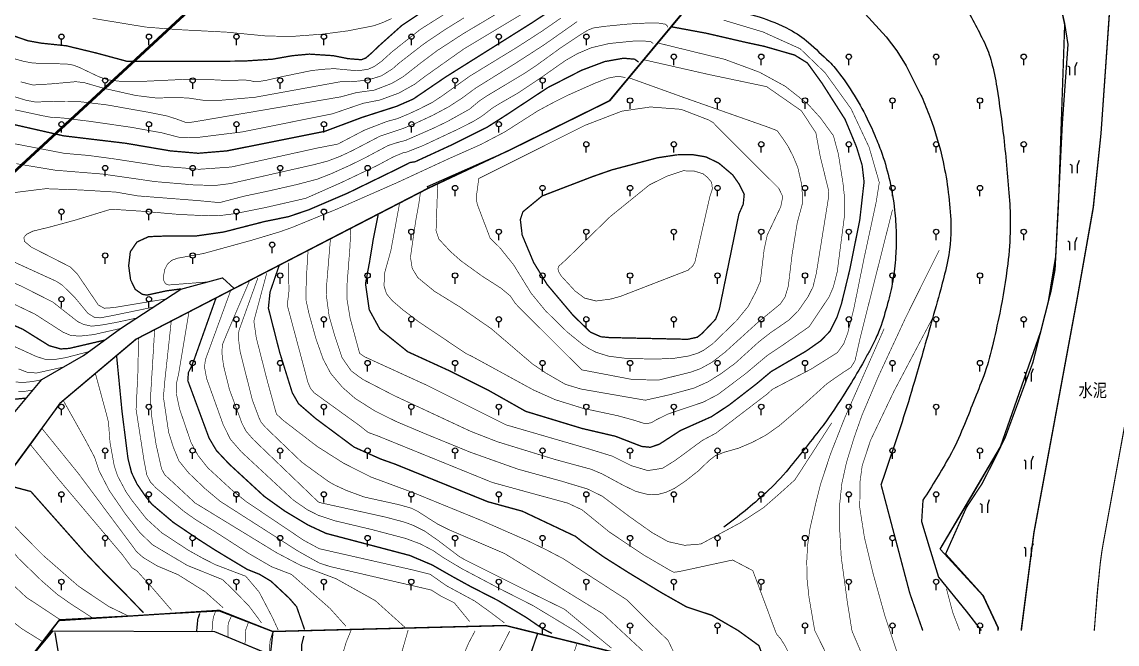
# Model space of a CAD drawing. Extents: x 396500 to 398250, y 1005980 to 1008200.
# Drawn here: x 397397.2 to 397522.4, y 1006798.5 to 1006869.6 of the extents above; entities that cross this region are included whole.
import ezdxf
from ezdxf.enums import TextEntityAlignment as Align

# ---------------------------------------------------------------- set-up
doc = ezdxf.new("R2010")
doc.units = 0
doc.header["$LTSCALE"] = 0.5
doc.linetypes.add('X3', pattern=[5, 4, -1])
doc.layers.get('0').update_dxf_attribs({"linetype": 'CONTINUOUS'})
doc.layers.add('ASSIST', color=7, linetype='CONTINUOUS', plot=False)
for name, color, linetype in [('DGX', 2, 'CONTINUOUS'), ('DLSS', 4, 'CONTINUOUS'), ('DMTZ', 3, 'CONTINUOUS'), ('JMD', 6, 'CONTINUOUS'), ('SXSS', 5, 'CONTINUOUS'), ('ZBTZ', 3, 'CONTINUOUS'), ('用地红线', 1, 'CONTINUOUS')]:
    doc.layers.add(name, color=color, linetype=linetype)
doc.styles.add('细等线体', font='长等线体_0.TTF', dxfattribs={"width": 0.8})
doc.linetypes.add('10411', pattern='A,2,[150,AAA.SHX,S=1,R=0,X=0,Y=1],2,[151,AAA.SHX,S=1,R=0,X=0,Y=3],1e-11', length=4)
doc.linetypes.add('10421', pattern='A,2,[150,AAA.SHX,S=1,R=0,X=0,Y=1],1e-11', length=2)
doc.linetypes.add('1161', pattern='A,0,[149,AAA.SHX,S=0.15,R=0,X=0,Y=0],-1.6', length=1.6)
doc.linetypes.add('443', pattern='A,5,[169,AAA.SHX,S=0.83,R=0,X=0,Y=0],5', length=10)
doc.linetypes.add('8353', pattern='A,1.5,[145,AAA.SHX,S=1,R=0,X=0,Y=-0.1],1.5,-1,1.5,[145,AAA.SHX,S=1,R=0,X=0,Y=1.1],1.5,-1', length=8)

# ---------------------------------------------------------------- blocks, each defined once
blk = doc.blocks.new('gc325')
blk.add_line((0, 0), (0, 1.3))
blk.add_circle((0, 1.9), 0.6)
blk = doc.blocks.new('gc246')
at = {"flags": 128}
for points in [[(1.22, 3.35), (0.81, 2.22), (0.81, 0.42)], [(-0.39, 0.42), (-0.39, 2.22), (-0.83, 2.47)]]:
    blk.add_lwpolyline(points, dxfattribs=at)

msp = doc.modelspace()

# ---------------------------------------------------------------- linework, layer by layer
at = {"layer": 'ASSIST', "linetype": '1161', "flags": 128}
for points in [[(397500, 1006920.83), (397478.19, 1006922.09), (397476.81, 1006921.04), (397476.04, 1006919.75), (397477.1, 1006914.37), (397476.68, 1006912.97), (397472.63, 1006910.73), (397469.83, 1006909.31), (397458.9, 1006905.23), (397456.44, 1006905.47), (397454.32, 1006904.49), (397455.79, 1006901.31), (397452.61, 1006899.84), (397451.14, 1006903.05), (397450.49, 1006902.66), (397449.77, 1006902.67), (397448.28, 1006905.72), (397441.61, 1006902.36), (397441.29, 1006901.64), (397441.55, 1006900.81), (397442.57, 1006899.14), (397442.67, 1006898.4), (397431.97, 1006892.11), (397433.2, 1006889.64), (397438.83, 1006890.49), (397440.51, 1006886.38), (397435.29, 1006884.24), (397433.67, 1006888.2), (397432.3, 1006889.2), (397431.1, 1006891.61), (397417.83, 1006884.04), (397416.59, 1006883.8), (397415.65, 1006884.2), (397414.91, 1006885.16), (397412.01, 1006892.76), (397410.7, 1006893.49), (397409.98, 1006893.53), (397402.8, 1006889.96), (397401.32, 1006889.3), (397393.91, 1006886.17), (397392.57, 1006885.47), (397391.14, 1006885.45), (397390.86, 1006885.71), (397383.57, 1006885.09), (397367.75, 1006879.41), (397362.52, 1006877.9), (397362.05, 1006877.58), (397362.21, 1006876.87), (397362.09, 1006875.49), (397361.84, 1006874.88), (397359.36, 1006873.88), (397357.44, 1006873.3), (397356.36, 1006866.53), (397356.78, 1006864.93), (397358.03, 1006863.54), (397358.4, 1006861.11), (397357.69, 1006859.18), (397353.54, 1006855.16), (397349.79, 1006850.76), (397346.77, 1006849.15), (397351.34, 1006844.31), (397353.5, 1006839.53), (397359.47, 1006830.01), (397356, 1006826.1), (397356.88, 1006825.29), (397369.38, 1006814.37), (397366.72, 1006811.32), (397370.23, 1006808.27), (397370.18, 1006808.16), (397378.17, 1006801.91), (397380.81, 1006803.5), (397392.39, 1006820.85), (397396.28, 1006824.82), (397399.52, 1006828.68), (397404.3, 1006831.42), (397408.53, 1006834.5), (397415.42, 1006839.01), (397420.19, 1006840.32), (397421.52, 1006839.08), (397443.7, 1006850.54), (397443.59, 1006850.76), (397452.75, 1006854.79), (397464.4, 1006860.54), (397473.98, 1006872.03), (397478.12, 1006877), (397480.53, 1006879.89), (397487.16, 1006886.64), (397493.81, 1006893.08), (397500, 1006905.26)], [(397500, 1006889.56), (397493.81, 1006893.08), (397487.16, 1006886.64), (397480.53, 1006879.89), (397478.56, 1006877.53), (397464.4, 1006860.54), (397452.75, 1006854.79), (397443.7, 1006850.54), (397410.3, 1006833.29), (397401.57, 1006825.94), (397382.53, 1006800)], [(397508.83, 1006800), (397508.85, 1006800.31), (397507.14, 1006803.97), (397502.21, 1006809.29), (397505.67, 1006815.14), (397509.12, 1006820.99), (397513.73, 1006834.19), (397514.61, 1006837.61), (397515.42, 1006842.74), (397516.19, 1006857.97), (397516.84, 1006866.95), (397516.44, 1006869.35), (397515.87, 1006871.91), (397514.81, 1006874.93), (397511.14, 1006880.59), (397507.65, 1006884.94), (397502.19, 1006888.32), (397500, 1006889.56)], [(397508.83, 1006800), (397508.85, 1006800.31), (397507.14, 1006803.97), (397502.21, 1006809.29), (397509.12, 1006820.99), (397513.73, 1006834.19), (397514.71, 1006838.06), (397515.42, 1006842.74), (397515.69, 1006847.99), (397516.19, 1006857.97), (397516.84, 1006866.95), (397516.44, 1006869.35), (397515.87, 1006871.91), (397514.81, 1006874.93), (397513.35, 1006877.26), (397512.28, 1006878.95), (397522.65, 1006879.21), (397521.6, 1006871.48), (397520.58, 1006856.8), (397519.69, 1006848.35), (397517.83, 1006837.81), (397512.91, 1006811.21), (397511.45, 1006800)], [(397400.6, 1006800), (397401.58, 1006801.27), (397419.8, 1006802.26), (397425.64, 1006800)], [(397382.53, 1006800), (397367.94, 1006780.11), (397357.67, 1006774.01), (397345.7, 1006757.68), (397331.76, 1006738.12), (397334.96, 1006738.61), (397351.72, 1006737.75), (397368.36, 1006734.62), (397377.33, 1006738.67), (397378.11, 1006749.43), (397369.34, 1006777.02), (397382.57, 1006791.19), (397398.1, 1006796.76), (397400.6, 1006800)], [(397430.27, 1006800), (397425.93, 1006799.89), (397425.62, 1006797.24), (397419.3, 1006799.84), (397400.76, 1006799.93), (397398.1, 1006796.76), (397397.76, 1006795.41), (397400.07, 1006794), (397402.92, 1006789.19), (397408.64, 1006782.79), (397417.44, 1006773.69), (397430.43, 1006764.03), (397436.35, 1006761.38), (397446.1, 1006758.09), (397458.53, 1006754.18), (397460.72, 1006749.17), (397462.9, 1006742.29), (397461.96, 1006739.04), (397460.71, 1006737.55), (397465.22, 1006730)], [(397425.64, 1006800), (397425.93, 1006799.89), (397430.27, 1006800)], [(397430.27, 1006800), (397452.53, 1006800.57), (397454.83, 1006800)], [(397454.83, 1006800), (397452.53, 1006800.57), (397430.27, 1006800)], [(397454.83, 1006800), (397468.11, 1006796.72), (397474.82, 1006795.52), (397478.48, 1006793.27), (397483.82, 1006776.57), (397495.22, 1006748.76), (397498.73, 1006743.24), (397500, 1006742.17)], [(397500, 1006742.17), (397498.73, 1006743.24), (397495.22, 1006748.76), (397483.82, 1006776.57), (397478.48, 1006793.27), (397474.82, 1006795.52), (397468.11, 1006796.72), (397454.83, 1006800)]]:
    msp.add_lwpolyline(points, dxfattribs=at)
at = {"layer": 'DGX', "linetype": 'Continuous', "const_width": 0.075, "flags": 128}
for points, elevation in [([(397395.24, 1006861.36), (397397.74, 1006860.59), (397398.78, 1006860.4), (397401.08, 1006860.46), (397403.74, 1006860.45), (397406.95, 1006860.07), (397411.8, 1006859.21), (397413.8, 1006858.81), (397414.99, 1006858.43), (397416.04, 1006858.04), (397416.21, 1006858.03), (397416.92, 1006858.13), (397433.67, 1006860.98), (397435.43, 1006861.46), (397437.55, 1006861.76), (397439.52, 1006862.52), (397440.83, 1006863.29), (397442.81, 1006864.84), (397444.7, 1006866.26), (397447.67, 1006868.19), (397455.92, 1006873.1)], 29), ([(397395.42, 1006865.61), (397397.46, 1006865.04), (397398.4, 1006864.87), (397399.46, 1006864.79), (397401.27, 1006864.77), (397402.44, 1006864.73), (397403.09, 1006864.62), (397403.77, 1006864.37), (397406.03, 1006863.29), (397407.09, 1006862.93), (397408.65, 1006862.74), (397410.52, 1006862.73), (397415.57, 1006862.97), (397418.36, 1006862.98), (397420.97, 1006862.84), (397422.51, 1006862.92), (397423.23, 1006862.87), (397423.8, 1006862.73), (397424.24, 1006862.72), (397425.24, 1006862.89), (397427.1, 1006863.32), (397430.41, 1006864), (397432.2, 1006864.18), (397433.05, 1006864.2), (397435.33, 1006863.99), (397436.19, 1006864.04), (397436.82, 1006864.14), (397437.56, 1006864.47), (397438.38, 1006865.07), (397439.53, 1006866.11), (397442.78, 1006868.69), (397446.93, 1006871.31)], 28), ([(397395.54, 1006859.7), (397399.5, 1006858.85), (397400.62, 1006858.64), (397401.85, 1006858.58), (397405.09, 1006858.18), (397409.79, 1006857.5), (397413.27, 1006856.87), (397415.2, 1006856.37), (397417.11, 1006856.32), (397422.44, 1006856.98), (397432.75, 1006859.05), (397436.25, 1006860.25), (397438.16, 1006860.62), (397440.34, 1006861.42), (397442.13, 1006862.42), (397443.21, 1006863.24), (397447.73, 1006866.44), (397454.9, 1006870.74)], 29.5), ([(397393.86, 1006856.12), (397402.1, 1006854.53), (397404.86, 1006854.29), (397407.76, 1006853.9), (397413.23, 1006853.06), (397417.51, 1006852.71), (397421.19, 1006852.97), (397430.99, 1006855.13), (397433.36, 1006855.59), (397436.42, 1006857.19), (397438.98, 1006858.18), (397440.15, 1006858.49), (397441.54, 1006859.07), (397442.65, 1006859.59), (397444.1, 1006860.32), (397445.19, 1006861.03), (397448.47, 1006863.37), (397453.92, 1006866.7), (397456.66, 1006868.47), (397458.86, 1006869.99)], 30.5), ([(397396.6, 1006853.35), (397401.09, 1006852.6), (397406.5, 1006852.16), (397412.49, 1006851.3), (397417.08, 1006850.91), (397419.43, 1006850.87), (397421.1, 1006851.08), (397430.6, 1006853.23), (397432.21, 1006853.65), (397433.62, 1006854.19), (397434.95, 1006854.81), (397438.15, 1006856.48), (397440.84, 1006857.38), (397442.28, 1006857.98), (397444.19, 1006858.87), (397446.03, 1006859.85), (397447.54, 1006860.83), (397449.1, 1006861.98), (397453.65, 1006864.81), (397456.86, 1006866.88), (397460.72, 1006869.59)], 31), ([(397397.12, 1006862.7), (397398.5, 1006862.34), (397400.5, 1006862.46), (397403.41, 1006862.72), (397404.37, 1006862.61), (397406.58, 1006861.97), (397410.27, 1006861.14), (397412.57, 1006860.86), (397414.9, 1006860.9), (397416.24, 1006860.86), (397418.14, 1006860.57), (397420.03, 1006860.6), (397423.9, 1006860.94), (397433.97, 1006862.77), (397435.11, 1006862.73), (397436.8, 1006862.91), (397438.35, 1006863.39), (397439.62, 1006864.19), (397440.29, 1006864.79), (397443.18, 1006867.03), (397445.64, 1006868.69), (397447.79, 1006870.02)], 28.5), ([(397405.32, 1006869.96), (397411.4, 1006868.96), (397414.89, 1006868.68), (397420.65, 1006868.38), (397425.19, 1006867.94), (397428.12, 1006867.89), (397431.59, 1006868.15), (397434.51, 1006868.53), (397437.51, 1006869.12), (397438.52, 1006869.49), (397439.5, 1006869.93)], 27), ([(397477.46, 1006869.75), (397481.96, 1006868.4), (397486.21, 1006866.48), (397489.04, 1006863.76), (397492.02, 1006859.63), (397494.09, 1006855.22), (397495.25, 1006851.2), (397494.89, 1006848.95), (397493.48, 1006842.4), (397492.34, 1006836.78), (397491.64, 1006833.99), (397491.18, 1006832.76), (397490.46, 1006831.76), (397487.48, 1006829.89), (397483.02, 1006827.56), (397482.5, 1006827.08), (397476.59, 1006822.56), (397475.03, 1006821.73), (397471.92, 1006819.44), (397470.47, 1006818.54), (397468.79, 1006818.28), (397466.94, 1006818.83), (397464.72, 1006819.93), (397462.03, 1006820.76), (397452.57, 1006823.51), (397443.64, 1006827.98), (397436.38, 1006831.3), (397435.85, 1006831.68), (397434.77, 1006835.67), (397434.4, 1006837.9), (397434.42, 1006839.66), (397434.74, 1006843.77), (397434.84, 1006845.88)], 34.5), ([(397395.99, 1006850), (397399.95, 1006850.49), (397403.89, 1006850.35), (397408.02, 1006850.1), (397410.47, 1006849.67), (397417.41, 1006849.13), (397419.83, 1006848.9), (397422.71, 1006849.65), (397425.31, 1006850.2), (397428.61, 1006850.95), (397431.01, 1006851.58), (397432.62, 1006852.21), (397434.79, 1006853.19), (397436.51, 1006854.04), (397439.12, 1006855.43), (397440.18, 1006855.77), (397441.08, 1006856), (397444.24, 1006857.38), (397445.9, 1006858.18), (397448.43, 1006859.59), (397449.51, 1006860.5), (397450.37, 1006861.08), (397454.73, 1006863.69), (397455.96, 1006864.51), (397458.95, 1006866.67), (397461.12, 1006868.11), (397461.91, 1006868.59), (397462.53, 1006868.85), (397463.93, 1006869.05), (397466.58, 1006869.31), (397468.86, 1006869.43), (397469.87, 1006869.44), (397470.79, 1006869.29), (397471.01, 1006869.11), (397471.06, 1006868.93)], 31.5), ([(397413.71, 1006837.89), (397407.7, 1006836.9), (397406.66, 1006836.83), (397405.98, 1006837.2), (397403.58, 1006840.75), (397402.79, 1006841.54), (397398.33, 1006843.81), (397397.54, 1006844.47), (397397.47, 1006844.92), (397397.78, 1006845.28), (397398.5, 1006845.64), (397400.28, 1006846.07), (397403.35, 1006846.9), (397407.43, 1006848.15), (397411.08, 1006847.91), (397415.19, 1006847.55), (397418.6, 1006847.39), (397420.05, 1006847.44), (397421.59, 1006847.64), (397425.23, 1006848.37), (397429.71, 1006849.4), (397433.71, 1006851.17), (397437.86, 1006853.14), (397439.65, 1006854.1), (397440.8, 1006854.59), (397441.16, 1006854.65), (397443.13, 1006855.43), (397447.26, 1006857.37), (397448.9, 1006858.21), (397449.86, 1006858.8), (397450.99, 1006859.68), (397451.76, 1006860.16), (397454.05, 1006861.48), (397456.67, 1006863.24), (397459.39, 1006865.15), (397460.76, 1006865.93), (397462.34, 1006866.6), (397464.37, 1006867.08), (397467.06, 1006867.35), (397468.38, 1006867.37), (397469.15, 1006867.28), (397469.42, 1006867.08)], 32), ([(397469.92, 1006867.15), (397477.59, 1006865.27), (397481.56, 1006863.8), (397484.51, 1006862.19), (397487.12, 1006860.13), (397488.54, 1006858.56), (397490.01, 1006856.54), (397490.57, 1006854.46), (397491.1, 1006851.13), (397491.27, 1006849.56), (397491.27, 1006847.39), (397490.44, 1006840.97), (397489.99, 1006839.24), (397489.52, 1006838.14), (397487.24, 1006834.73), (397484.51, 1006832.82), (397482.49, 1006831.47), (397479.99, 1006829.37), (397476.78, 1006826.96), (397475.15, 1006826.11), (397471.09, 1006824.74), (397469.73, 1006824.07), (397469.2, 1006823.75), (397468.51, 1006823.62), (397467.34, 1006824), (397465.35, 1006824.55), (397461.39, 1006825.39), (397458.21, 1006826.38), (397455.72, 1006827.49), (397448.69, 1006831.33), (397448, 1006831.66), (397442.61, 1006835.28), (397440.77, 1006836.67), (397439.57, 1006837.7), (397438.93, 1006838.47), (397438.63, 1006839.4), (397438.73, 1006840.94), (397439.42, 1006843.42), (397440.42, 1006848.85)], 35.5), ([(397468.32, 1006865.23), (397475.76, 1006863.54), (397482.38, 1006862.15), (397486.35, 1006859.39), (397488, 1006856.88), (397488.51, 1006854.12), (397489.44, 1006850.36), (397489.46, 1006849.57), (397488.05, 1006840.81), (397487.67, 1006839.26), (397487.09, 1006838.12), (397485.97, 1006836.51), (397484.91, 1006835.47), (397482.8, 1006834.02), (397481.48, 1006832.99), (397478.74, 1006830.51), (397477.12, 1006829.33), (397475.67, 1006828.42), (397474.08, 1006827.71), (397471.31, 1006826.95), (397468.5, 1006826.32), (397461.14, 1006827.6), (397459.36, 1006828.14), (397457.13, 1006829.43), (397455.59, 1006830.48), (397450.9, 1006834.49), (397447.29, 1006836.99), (397444.4, 1006838.77), (397442.5, 1006840.33), (397441.86, 1006841.39), (397441.66, 1006842.66), (397442.25, 1006846.74), (397442.61, 1006848.74), (397442.8, 1006850.07)], 36), ([(397418.39, 1006839.83), (397414.03, 1006839.49), (397413.67, 1006839.62), (397413.47, 1006839.97), (397413.44, 1006840.54), (397413.58, 1006841.28), (397413.89, 1006841.88), (397414.38, 1006842.31), (397415.04, 1006842.55), (397417.98, 1006843.08), (397423.3, 1006844.54), (397426.65, 1006845.54), (397428.12, 1006846.06), (397433.32, 1006848.19), (397440.08, 1006851.16), (397446.09, 1006853.94), (397449.68, 1006855.53), (397452.41, 1006856.96), (397456.21, 1006859.38), (397458.07, 1006860.38), (397459.78, 1006861.23), (397462.78, 1006862.56), (397464.23, 1006863.12), (397465.31, 1006863.33), (397465.95, 1006863.25), (397466.25, 1006863.15)], 33), ([(397466.6, 1006863.18), (397472.91, 1006860.91), (397482.6, 1006857.5), (397483.58, 1006857.12), (397484.26, 1006856.18), (397484.8, 1006855.37), (397485.4, 1006854.2), (397485.93, 1006852.93), (397486.37, 1006851.02), (397486.44, 1006850.08), (397486.45, 1006848.74), (397485.88, 1006846.64), (397485.28, 1006842.96), (397484.85, 1006839.35), (397484.48, 1006838.12), (397483.94, 1006837.32), (397481.4, 1006835.24), (397477.62, 1006831.81), (397476.11, 1006830.64), (397474.79, 1006829.92), (397473.71, 1006829.53), (397470.07, 1006828.63), (397467.11, 1006828.67), (397461.24, 1006829.79), (397453.91, 1006837.1), (397453.62, 1006837.42), (397453.07, 1006838.24), (397452.01, 1006839.12), (397449.84, 1006840.51), (397447.43, 1006842.25), (397446.21, 1006843.33), (397444.9, 1006844.74), (397444.59, 1006845.68), (397444.77, 1006851.04)], 36.5), ([(397432.51, 1006844.7), (397432.08, 1006839.51), (397432.06, 1006838.19), (397432.36, 1006835.95), (397432.99, 1006833.74), (397433.85, 1006831.17), (397434.88, 1006829.68), (397436.19, 1006828.71), (397439.81, 1006826.84), (397448.53, 1006822.77), (397451.61, 1006821.57), (397458.15, 1006819.56), (397462.31, 1006818.43), (397463.57, 1006817.9), (397466.02, 1006816.58), (397467.43, 1006815.9), (397468.74, 1006815.56), (397469.84, 1006815.53), (397470.82, 1006815.78), (397471.87, 1006816.26), (397473.06, 1006817.06), (397474.56, 1006818.24), (397475.8, 1006819.43), (397476.51, 1006819.98), (397477.54, 1006820.38), (397479.14, 1006820.83), (397480.68, 1006821.48), (397482.28, 1006822.32), (397483.82, 1006823.41), (397486.48, 1006825.69), (397489.28, 1006828.22), (397491.14, 1006829.51), (397492, 1006830.06), (397492.47, 1006830.82), (397493.1, 1006833.59), (397496.76, 1006848.09)], 34), ([(397429.95, 1006843.33), (397429.81, 1006841.06), (397429.71, 1006838.69), (397429.74, 1006837.66), (397430.05, 1006836.26), (397430.85, 1006833.36), (397431.68, 1006831.02), (397432.54, 1006829.39), (397433.91, 1006827.77), (397435.34, 1006826.52), (397437.6, 1006825.09), (397440.02, 1006823.89), (397443.43, 1006822.45), (397448.47, 1006820.39), (397453.98, 1006818.43), (397458.83, 1006817.1), (397461.89, 1006816.18), (397463.57, 1006815.36), (397466.82, 1006812.93), (397469.28, 1006811.19), (397471.11, 1006810.16), (397473, 1006809.74), (397474.86, 1006809.89), (397479.43, 1006812.35), (397482.05, 1006814.07), (397483.78, 1006815.58), (397485.61, 1006817.23), (397489.81, 1006823.73)], 33.5), ([(397500, 1006839.25), (397502.1, 1006843.47)], 31), ([(397412.34, 1006836.97), (397407.23, 1006835.92), (397406.17, 1006835.73), (397405.53, 1006835.79), (397404.79, 1006836.25), (397403.3, 1006838.06), (397401.86, 1006839.47), (397401.18, 1006839.91), (397394.83, 1006842.81)], 31.5), ([(397483.35, 1006800), (397480.79, 1006806.85), (397478.48, 1006808.06), (397472.39, 1006806.74), (397471.78, 1006806.66), (397471.4, 1006806.84), (397468.38, 1006808.6), (397464.41, 1006811.25), (397461.28, 1006813.79), (397459.67, 1006814.55), (397451.02, 1006816.92), (397437.82, 1006822.28), (397436.84, 1006822.63), (397435.84, 1006823.42), (397430.66, 1006827.16), (397430.24, 1006827.66), (397429.94, 1006828.36), (397427.58, 1006837.18), (397427.77, 1006838.8), (397427.72, 1006842.02)], 33), ([(397410.31, 1006835.7), (397407.98, 1006835.2), (397406.41, 1006834.92), (397405.2, 1006834.78), (397404.3, 1006834.98), (397403.63, 1006835.3), (397400.79, 1006837.53), (397397.23, 1006839.33), (397392.02, 1006841.65)], 31), ([(397469.94, 1006800), (397468.78, 1006801.11), (397466.41, 1006803.5), (397459.13, 1006808.21), (397457.14, 1006809.25), (397455.06, 1006810.26), (397449.86, 1006812.54), (397441.97, 1006815.76), (397437.13, 1006817.55), (397434.02, 1006819.12), (397431.01, 1006821.03), (397427.09, 1006824.04), (397426.36, 1006824.72), (397426.23, 1006825.12), (397425.29, 1006828.55), (397424.04, 1006833.44), (397423.76, 1006835.36), (397425.23, 1006840.84)], 32), ([(397462.21, 1006800), (397459.28, 1006802.43), (397454.98, 1006804.54), (397447.84, 1006808.11), (397447.22, 1006808.47), (397444.88, 1006810.25), (397443.26, 1006811.38), (397441.96, 1006812.03), (397440.9, 1006812.41), (397438.74, 1006812.98), (397431.26, 1006814.63), (397431.09, 1006814.73), (397423.7, 1006821.83), (397422.88, 1006822.76), (397422.41, 1006823.66), (397420.96, 1006827.57), (397420.29, 1006830.29), (397420.11, 1006831.71), (397420.16, 1006832.65), (397420.71, 1006834), (397423.23, 1006839.87)], 31), ([(397465.71, 1006800), (397463.66, 1006801.91), (397452.42, 1006808.8), (397446.06, 1006811.52), (397444.74, 1006812.18), (397442.52, 1006813.6), (397441.74, 1006813.99), (397440.31, 1006814.39), (397436.37, 1006815.26), (397434.34, 1006816.01), (397432.95, 1006816.65), (397432.25, 1006817.06), (397429.24, 1006819.24), (397425.07, 1006823.24), (397424.59, 1006823.81), (397424.37, 1006824.26), (397423.59, 1006826.34), (397422.2, 1006831.83), (397422.05, 1006832.93), (397421.98, 1006833.83), (397422.08, 1006834.35), (397424.21, 1006840.27)], 31.5), ([(397408.52, 1006834.52), (397405.47, 1006833.82), (397403.82, 1006833.64), (397402.78, 1006833.74), (397401.96, 1006834.09), (397398.75, 1006836.15), (397394.29, 1006838.29)], 30.5), ([(397460.39, 1006800), (397455.67, 1006802.85), (397452.1, 1006804.66), (397447.55, 1006807.06), (397445.36, 1006808.37), (397444.28, 1006809.12), (397442.79, 1006809.9), (397441.13, 1006810.52), (397437.17, 1006811.56), (397432.99, 1006812.55), (397431.15, 1006813.16), (397429.88, 1006813.8), (397428.26, 1006814.92), (397422.32, 1006820.43), (397421.07, 1006821.87), (397420.26, 1006823.51), (397418.37, 1006828.77), (397418.14, 1006829.96), (397418.16, 1006830.54), (397418.25, 1006831.03), (397421.12, 1006838.88)], 30.5), ([(397492.12, 1006800), (397491.59, 1006803.3), (397490.9, 1006808.38), (397490.71, 1006811.76), (397490.71, 1006814.32), (397490.97, 1006816.8), (397491.5, 1006819.21), (397492.38, 1006822.07), (397493.27, 1006824.6), (397495.22, 1006829.2), (397498.27, 1006835.77), (397500, 1006839.25)], 31), ([(397452.42, 1006800.86), (397450.8, 1006802.09), (397449, 1006803.38), (397445.77, 1006805.12), (397443.93, 1006806.42), (397441.86, 1006806.94), (397431.24, 1006809.35), (397429.43, 1006810.33), (397422.85, 1006814.76), (397421.28, 1006816.03), (397418.5, 1006818.59), (397417.4, 1006819.98), (397416.58, 1006821.49), (397415.28, 1006825.29), (397414.92, 1006826.97), (397414.9, 1006828.18), (397415.15, 1006829.28), (397416.33, 1006836.33)], 29.5), ([(397501.38, 1006835.78), (397500, 1006833.17)], 30.5), ([(397404.89, 1006831.87), (397402.24, 1006831.18), (397400.93, 1006830.96), (397399.85, 1006831.01), (397398.86, 1006831.33), (397390.66, 1006835.08)], 29.5), ([(397448.43, 1006801.02), (397446.68, 1006803.16), (397445.12, 1006803.95), (397444.04, 1006804.63), (397432.45, 1006807.32), (397431.25, 1006807.71), (397428.79, 1006809.09), (397419.92, 1006814.76), (397418.19, 1006816.21), (397416.3, 1006818.02), (397415.19, 1006819.39), (397414.55, 1006820.96), (397414.02, 1006822.65), (397413.42, 1006826.67), (397413.58, 1006828.53), (397414.32, 1006835.37)], 29), ([(397495.81, 1006834.51), (397491.31, 1006824.33), (397489.69, 1006820.22), (397488.55, 1006816.77), (397488.03, 1006814.73), (397487.32, 1006811.63), (397487.05, 1006809.68), (397486.96, 1006807.91), (397486.99, 1006805.94), (397487.21, 1006803.84), (397487.86, 1006800.04), (397487.88, 1006800)], 31.5), ([(397434.28, 1006800.5), (397432.47, 1006802.52), (397428.07, 1006806.41), (397425.79, 1006807.29), (397423.16, 1006808.82), (397419.43, 1006811.23), (397417.08, 1006812.69), (397415.78, 1006813.61), (397412.58, 1006816.29), (397411.94, 1006816.97), (397411.52, 1006817.78), (397411.2, 1006819.47), (397410.3, 1006825.25), (397410.5, 1006829.42), (397410.58, 1006833.43)], 28), ([(397441.03, 1006800.37), (397437.64, 1006803.42), (397433.16, 1006805.92), (397429.1, 1006807.45), (397426.38, 1006808.88), (397417.04, 1006814.58), (397413.56, 1006817.82), (397413.21, 1006818.48), (397412.58, 1006821.27), (397412.09, 1006824.4), (397411.99, 1006825.54), (397411.95, 1006826.7), (397412.42, 1006834.38)], 28.5), ([(397500, 1006833.17), (397496.92, 1006827.33), (397494.25, 1006821.74), (397493.3, 1006818.86), (397493.04, 1006816.96), (397493.02, 1006814.03), (397493.55, 1006810.64), (397494.55, 1006806.48), (397495.89, 1006801.68), (397496.45, 1006800)], 30.5), ([(397402.03, 1006830.12), (397398.94, 1006829.43), (397397.86, 1006829.51), (397396.86, 1006829.9)], 29), ([(397399.48, 1006828.65), (397398.43, 1006828.45), (397397.42, 1006828.35), (397396.55, 1006828.4)], 28.5), ([(397426.54, 1006800.07), (397425.89, 1006801.48), (397424.37, 1006804.39), (397422.84, 1006806.2), (397419.4, 1006807.51), (397417.95, 1006808.24), (397416.2, 1006809.22), (397413.21, 1006811.19), (397411.46, 1006812.79), (397409.83, 1006814.87), (397409.16, 1006815.83), (397408.19, 1006817.66), (397407.81, 1006818.78), (397407.32, 1006821.46), (397407.15, 1006823.68), (397407.11, 1006823.93), (397406.97, 1006824.51), (397405.66, 1006829.32)], 27), ([(397398.53, 1006827.48), (397397.6, 1006827.34), (397396.83, 1006827.34)], 28), ([(397424.64, 1006800.87), (397423.19, 1006802.82), (397421.2, 1006804.86), (397420.16, 1006805.83), (397416.14, 1006807.45), (397412.15, 1006809.82), (397410.71, 1006811.22), (397409.03, 1006813.38), (397407.24, 1006816), (397406.07, 1006818.25), (397405.56, 1006819.79), (397404.51, 1006821.77), (397401.98, 1006826.29)], 26.5), ([(397420.25, 1006802.6), (397418.19, 1006804.44), (397415.1, 1006806.38), (397412.7, 1006807.39), (397411.09, 1006808.36), (397410.36, 1006809.01), (397403.78, 1006817.85), (397399.53, 1006823.1)], 26), ([(397414.36, 1006802.32), (397412.19, 1006804.84), (397410.39, 1006806.82), (397409.83, 1006807.18), (397408.74, 1006808.65), (397401.47, 1006817.25), (397398.21, 1006821.26)], 25.5), ([(397409.49, 1006801.63), (397407.23, 1006802.72), (397403.71, 1006805.07), (397399.69, 1006808.58), (397397.4, 1006810.88), (397393.58, 1006814.96)], 24.5), ([(397405.28, 1006801.47), (397402.85, 1006803.04), (397401.28, 1006804.14), (397399.49, 1006805.7), (397396.84, 1006808.27), (397394.35, 1006811.3), (397392.68, 1006813.74)], 24), ([(397390.7, 1006811.04), (397393.25, 1006808.11), (397395.48, 1006805.92), (397397.77, 1006803.78), (397401.58, 1006801.27)], 23.5), ([(397397.57, 1006800), (397397.19, 1006800.24), (397394.13, 1006802.66), (397390.12, 1006806.55), (397388.5, 1006808.05)], 23), ([(397502.92, 1006804.8), (397503.63, 1006802.12), (397504.43, 1006800)], 29.5), ([(397419.38, 1006802.2), (397419.13, 1006801.51), (397419.03, 1006800.82), (397418.98, 1006799.85)], 25.5), ([(397421.2, 1006801.67), (397420.83, 1006800.82), (397420.81, 1006800.29), (397420.81, 1006800)], 26), ([(397423.12, 1006800.87), (397422.81, 1006800.03), (397422.81, 1006800)], 26.5), ([(397399.64, 1006798.72), (397397.57, 1006800)], 23), ([(397418.99, 1006800), (397418.98, 1006799.85)], 25.5), ([(397420.81, 1006800), (397420.82, 1006799.28)], 26), ([(397422.81, 1006800), (397422.76, 1006798.52)], 26.5), ([(397425.9, 1006799.79), (397425.62, 1006798.83), (397425.55, 1006798.1), (397425.58, 1006797.27)], 27), ([(397434.89, 1006800.07), (397434.32, 1006798.69), (397433.87, 1006797.17), (397433.83, 1006796.11), (397434.02, 1006794.06)], 28), ([(397434.89, 1006800.07), (397434.86, 1006800)], 28), ([(397441.4, 1006800.07), (397440.57, 1006797.19), (397440.29, 1006795.24), (397440.37, 1006793.54), (397440.61, 1006791.54)], 28.5), ([(397441.4, 1006800.07), (397441.38, 1006800)], 28.5), ([(397449.05, 1006799.97), (397448.3, 1006798.55), (397447.75, 1006797.26), (397447.33, 1006795.88), (397447.15, 1006794.53), (397447.14, 1006792.86), (397447.33, 1006789.61)], 29), ([(397453, 1006799.92), (397451.86, 1006797.7), (397451.23, 1006795.44), (397450.77, 1006792.47), (397450.78, 1006790.44), (397450.92, 1006788.83)], 29.5), ([(397462.17, 1006798.76), (397460.41, 1006799.99), (397460.39, 1006800)], 30.5), ([(397464.62, 1006798), (397462.21, 1006800)], 31), ([(397469.11, 1006796.84), (397465.71, 1006800)], 31.5), ([(397472.3, 1006796.36), (397471.11, 1006798.87), (397469.94, 1006800)], 32), ([(397500, 1006748.35), (397499.96, 1006748.51), (397496.42, 1006759.39), (397495.44, 1006764.48), (397494.46, 1006769.16), (397493.88, 1006773), (397493.66, 1006775.09), (397492.84, 1006778.46), (397491.85, 1006781.09), (397488.62, 1006789.3), (397487.34, 1006792.33), (397486.11, 1006795.01), (397484.48, 1006798.25), (397484, 1006799.03), (397483.5, 1006799.61), (397483.35, 1006800)], 33), ([(397487.88, 1006800), (397489.07, 1006797.58), (397493.09, 1006787.74), (397496.21, 1006779.67), (397496.89, 1006777.35), (397497.46, 1006774.76), (397497.86, 1006770.37), (397498.58, 1006766.45), (397499.95, 1006759.88), (397500, 1006759.7)], 31.5), ([(397500, 1006779.67), (397499.7, 1006780.62), (397498.91, 1006782.78), (397497.1, 1006787.15), (397493.8, 1006796.02), (397492.12, 1006799.97), (397492.12, 1006800)], 31), ([(397496.45, 1006800), (397498.15, 1006794.88), (397500, 1006790.03)], 30.5), ([(397460.67, 1006798.47), (397460.17, 1006796.89), (397459.34, 1006793.86), (397458.83, 1006790.4), (397458.42, 1006785.87)], 30.5)]:
    msp.add_lwpolyline(points, dxfattribs=dict(at, elevation=elevation))
at = {"layer": 'DGX', "color": 3, "linetype": 'Continuous', "lineweight": -2, "const_width": 0.15, "flags": 128}
for points, elevation in [([(397389.34, 1006869.68), (397392.89, 1006869.13), (397397.92, 1006867.4), (397399.47, 1006867.12), (397402.33, 1006866.82), (397405.77, 1006865.99), (397409.21, 1006865.06), (397416.18, 1006865.04), (397422.55, 1006865.07), (397425.89, 1006865.29), (397428.17, 1006865.69), (397430.11, 1006865.87), (397432.84, 1006865.69), (397434.52, 1006865.35), (397436.05, 1006865.23), (397436.55, 1006865.42), (397437.21, 1006865.99), (397438.05, 1006866.8), (397440.69, 1006869.16), (397444.32, 1006871.57)], 27.5), ([(397396.34, 1006857.82), (397402.02, 1006856.53), (397409.13, 1006855.68), (397414.23, 1006854.81), (397417.4, 1006854.54), (397420.67, 1006854.81), (397431.88, 1006857.05), (397436.16, 1006858.65), (397440.09, 1006859.91), (397441.97, 1006860.73), (397445.69, 1006863.26), (397455.55, 1006869.45), (397457.63, 1006870.82)], 30), ([(397471.45, 1006869), (397475.45, 1006868.26), (397480, 1006867.21), (397482.1, 1006866.76), (397485.58, 1006865.76), (397487.03, 1006864.86), (397488.7, 1006862.55), (397491.34, 1006858.41), (397492.64, 1006855.28), (397493.29, 1006853.17), (397493.51, 1006851.27), (397493.02, 1006846.93), (397491.88, 1006841.26), (397490.93, 1006837.36), (397490.42, 1006835.83), (397489.6, 1006834.19), (397488.57, 1006833.12), (397486.91, 1006831.95), (397482.88, 1006829.59), (397481.25, 1006828.22), (397478.14, 1006825.81), (397476.09, 1006824.45), (397472.53, 1006822.86), (397470.12, 1006821.3), (397469.08, 1006820.94), (397468.09, 1006821.04), (397465.09, 1006822.2), (397461.28, 1006823.09), (397454.83, 1006825.05), (397450.67, 1006827.4), (397445.99, 1006829.74), (397441.35, 1006831.86), (397438.18, 1006834.41), (397436.95, 1006836.65), (397436.52, 1006839.63), (397436.98, 1006842.1), (397437.41, 1006844.73), (397437.96, 1006847.48)], 35), ([(397467.74, 1006864.95), (397467.29, 1006865.29), (397466.02, 1006865.4), (397463.87, 1006865.02), (397461.24, 1006864.03), (397457.35, 1006862.04), (397452.47, 1006858.82), (397450.38, 1006857.49), (397446.23, 1006855.43), (397442.19, 1006853.57), (397441.6, 1006853.48), (397440.12, 1006852.73), (397434.45, 1006849.97), (397430.03, 1006848.08), (397427.74, 1006847.3), (397424.95, 1006846.73), (397420.31, 1006845.54), (397417.17, 1006845.09), (397414.17, 1006845.1), (397411.73, 1006845.01), (397410.4, 1006844.4), (397409.64, 1006843.29), (397409.45, 1006841.68), (397409.67, 1006840.08), (397410.2, 1006838.99), (397411.01, 1006838.42), (397411.53, 1006838.33), (397413.78, 1006838.82), (397415.44, 1006839.04)], 32.5), ([(397426.67, 1006841.77), (397425.61, 1006838.68), (397425.42, 1006836.85), (397426.71, 1006831.79), (397428.15, 1006827.18), (397428.87, 1006825.92), (397430.82, 1006824.23), (397435.22, 1006820.96), (397438.23, 1006819.61), (397439.89, 1006819.02), (397450.5, 1006814.72), (397454.44, 1006813.64), (397460.53, 1006810.76), (397461.25, 1006810.18), (397463.78, 1006808.39), (397466.66, 1006806.57), (397470.36, 1006804.32), (397473.22, 1006802.7), (397476.12, 1006801.74), (397479.07, 1006800.03), (397479.12, 1006800)], 32.5), ([(397457.83, 1006799.67), (397456.63, 1006800.3), (397454.95, 1006801.46), (397451.65, 1006803.44), (397448.5, 1006805.05), (397446.52, 1006806.14), (397444.13, 1006807.5), (397441.58, 1006808.58), (397432.02, 1006811.1), (397429.93, 1006812.07), (397427.33, 1006813.63), (397424.95, 1006815.33), (397420.94, 1006819.02), (397419.49, 1006820.56), (397418.64, 1006821.99), (397416.21, 1006828.56), (397416.28, 1006829.49), (397416.6, 1006830.12), (397416.93, 1006830.95), (397419.43, 1006837.99)], 30), ([(397406.73, 1006833.19), (397402.65, 1006832.24), (397401.68, 1006832.18), (397400.37, 1006832.55), (397397.35, 1006834.43), (397395.85, 1006835.09)], 30), ([(397429.56, 1006800.1), (397428.65, 1006802.72), (397427.81, 1006803.69), (397425.72, 1006805.64), (397424.42, 1006806.42), (397423, 1006806.99), (397419.37, 1006809.17), (397417.47, 1006810.39), (397414.54, 1006812.37), (397412.12, 1006814.42), (397411.43, 1006815.26), (397410.4, 1006816.75), (397409.78, 1006818.04), (397409.37, 1006819.66), (397408.69, 1006825.03), (397408.07, 1006831.41)], 27.5), ([(397397.74, 1006826.56), (397395.62, 1006826.36)], 27.5), ([(397411.14, 1006802.04), (397408.8, 1006804.47), (397406.57, 1006806.7), (397404.53, 1006808.83), (397398.27, 1006815.89), (397394.92, 1006816.78)], 25), ([(397500, 1006800.62), (397498.73, 1006804.28), (397495.47, 1006816.61)], 30), ([(397417.58, 1006801.96), (397417.35, 1006801.3), (397417.21, 1006799.82)], 25), ([(397500.22, 1006800), (397500, 1006800.62)], 30), ([(397435.23, 1006761.88), (397434.93, 1006762.46), (397431.03, 1006766.67), (397421.71, 1006771.87), (397420.12, 1006773.27), (397419.22, 1006774.72), (397418.56, 1006775.87), (397418.31, 1006777.55), (397418.28, 1006780.51), (397418.03, 1006784.14), (397417.82, 1006784.77), (397416.52, 1006786.83), (397414.82, 1006787.74), (397413, 1006788.03), (397407.53, 1006789.22), (397405.03, 1006789.94), (397403.53, 1006790.71), (397402.86, 1006791.49), (397402.27, 1006792.78), (397401.81, 1006795.08), (397401.02, 1006799.8)], 22.5), ([(397417.22, 1006800), (397417.21, 1006799.82)], 25), ([(397429.48, 1006799.39), (397429.24, 1006798.46), (397429.2, 1006797.47), (397429.32, 1006795.81)], 27.5), ([(397456.18, 1006799.61), (397455.45, 1006797.48), (397454.87, 1006795.3), (397454.36, 1006792.01), (397454.02, 1006789.48), (397453.97, 1006787.81)], 30), ([(397457.83, 1006799.67), (397457.2, 1006800)], 30), ([(397479.12, 1006800), (397481.49, 1006798.28), (397484.56, 1006789.91), (397488.34, 1006780.5), (397489.66, 1006776.68), (397490.43, 1006771.59), (397491.51, 1006765.95), (397492.05, 1006763.6), (397492.14, 1006763.05), (397492.02, 1006762.84), (397491.61, 1006762.79), (397490.95, 1006762.87), (397490.29, 1006763.21), (397486.35, 1006766.29), (397483.4, 1006768.54), (397480.44, 1006771.97), (397477.09, 1006777.81), (397476.7, 1006779.52), (397475.45, 1006784.72), (397475.03, 1006787.16), (397474.78, 1006795.49)], 32.5)]:
    msp.add_lwpolyline(points, dxfattribs=dict(at, elevation=elevation))
at = {"layer": 'DGX', "linetype": 'Continuous', "const_width": 0.075, "flags": 128}
for points, elevation in [([(397461.63, 1006857.74), (397465.82, 1006859.35), (397469.09, 1006859.83), (397472.6, 1006859.56), (397475.76, 1006858.34), (397476.27, 1006858.04), (397476.71, 1006857.56), (397483.75, 1006850.55), (397484.22, 1006849.59), (397483.98, 1006848.41), (397482.44, 1006845.19), (397482.09, 1006843.56), (397481.65, 1006839.89), (397481.12, 1006838.67), (397480.26, 1006837.04), (397478.94, 1006835.42), (397476.24, 1006832.8), (397475.21, 1006832.05), (397474.51, 1006831.7), (397473.46, 1006831.37), (397471.79, 1006831.11), (397469.95, 1006831.03), (397466.55, 1006831.07), (397464.32, 1006831.35), (397462.87, 1006831.8), (397462.04, 1006832.23), (397461.37, 1006832.66), (397459.55, 1006834.14), (397457.08, 1006836.56), (397455.46, 1006838.54), (397453.45, 1006841.79), (397451.87, 1006843.76), (397450.77, 1006844.84), (397449.3, 1006848.69), (397449.17, 1006849.42), (397449.47, 1006851.65)], 37), ([(397465.67, 1006838.19), (397473.4, 1006841.18), (397473.93, 1006841.67), (397474.17, 1006842.08), (397475.88, 1006849.57), (397476.17, 1006850.47), (397476.09, 1006851.22), (397475.58, 1006851.81), (397475.1, 1006852.2), (397474.11, 1006852.5), (397472.84, 1006852.54), (397471.03, 1006851.94), (397468.99, 1006850.94), (397464.48, 1006847.29), (397459.44, 1006842.38), (397458.59, 1006841.61), (397458.52, 1006841.34), (397458.59, 1006841.03), (397458.9, 1006840.51), (397460.48, 1006838.8), (397461.56, 1006837.99), (397462.88, 1006837.66), (397464.55, 1006837.88)], 38)]:
    msp.add_lwpolyline(points, close=True, dxfattribs=dict(at, elevation=elevation))
at = {"layer": 'DGX', "color": 3, "linetype": 'Continuous', "lineweight": -2, "const_width": 0.15, "elevation": 37.5, "flags": 128}
msp.add_lwpolyline([(397474.98, 1006833.94), (397474.45, 1006833.52), (397473.36, 1006833.28), (397464.39, 1006833.48), (397463.43, 1006833.57), (397462.23, 1006834.1), (397460.26, 1006836.01), (397457.29, 1006839.53), (397455.74, 1006842.06), (397454.43, 1006845.19), (397454.22, 1006846.96), (397454.51, 1006847.85), (397456.71, 1006849.66), (397462.47, 1006851.87), (397464.68, 1006852.64), (397469.88, 1006854.02), (397472.11, 1006854.36), (397473.88, 1006854.39), (397475.45, 1006854.12), (397476.91, 1006853.41), (397478.49, 1006852.07), (397479.22, 1006851.03), (397479.81, 1006849.86), (397479.7, 1006848.73), (397479.2, 1006847.59), (397476.96, 1006836.68), (397476.54, 1006835.57)], close=True, dxfattribs=at)
at = {"layer": 'DLSS', "linetype": 'Continuous', "lineweight": 0, "const_width": 0.125, "flags": 128}
msp.add_lwpolyline([(397511.45, 1006800), (397512.91, 1006811.21), (397517.83, 1006837.81), (397519.69, 1006848.35), (397520.58, 1006856.8), (397521.6, 1006871.48), (397522.65, 1006879.21)], dxfattribs=at)
msp.add_lwpolyline([(397519.83, 1006800, -0.006922), (397520.41, 1006806.75, -0.020357), (397520.87, 1006810.1), (397523.53, 1006824.71, -0.00113)], format="xyb", dxfattribs=at)
at = {"layer": 'DLSS', "linetype": 'X3', "const_width": 0.15, "flags": 128}
for points in [[(397425.65, 1006800), (397419.8, 1006802.31), (397401.49, 1006801.14), (397400.62, 1006800)], [(397400.62, 1006800), (397398.15, 1006796.76), (397382.57, 1006791.19), (397369.34, 1006777.02), (397378.11, 1006749.43), (397377.33, 1006738.67), (397368.36, 1006734.62), (397350.95, 1006737.66), (397334.96, 1006738.61), (397330.47, 1006734.16), (397328.04, 1006730)], [(397430.27, 1006800), (397425.93, 1006799.89), (397425.65, 1006800)], [(397454.83, 1006800), (397452.53, 1006800.57), (397430.27, 1006800)], [(397500, 1006742.18), (397498.73, 1006743.24), (397495.22, 1006748.76), (397483.82, 1006776.52), (397478.53, 1006793.27), (397474.82, 1006795.52), (397468.11, 1006796.72), (397454.83, 1006800)]]:
    msp.add_lwpolyline(points, dxfattribs=at)
at = {"layer": 'DMTZ', "linetype": '10421', "flags": 128}
for points in [[(397500, 1006878.05), (397500.31, 1006877.41, 0.062657), (397502.12, 1006875.15, -0.065707), (397504.83, 1006871.71, -0.022171), (397507.26, 1006867.18, -0.048212), (397508.08, 1006864.96, -0.02379), (397508.68, 1006862.08, -0.01207), (397509.47, 1006856.33, -0.0099), (397510.14, 1006849.13, -0.022593), (397510.22, 1006845.96, -0.026679), (397509.93, 1006841.9, -0.018989), (397509.01, 1006836.26, -0.008599), (397508.15, 1006832.4, -0.014091), (397507.52, 1006830.07, -0.02012), (397507.19, 1006829.1, -0.003252), (397504.84, 1006823.19, -0.030689), (397503.27, 1006819.9, -0.019078), (397500.23, 1006814.9), (397500.06, 1006812.48), (397500.96, 1006809.58), (397502.03, 1006806.1), (397505.17, 1006802.2), (397506.89, 1006800)], [(397473.98, 1006872.03), (397478.45, 1006870.98), (397481.52, 1006870.12, -0.043405), (397485, 1006868.68, -0.06253), (397487.16, 1006867.19, -0.00971), (397489.52, 1006865.01, -0.030816), (397490.2, 1006864.26, -0.028784), (397492.16, 1006861.54, -0.0277), (397493.86, 1006858.49, -0.013659), (397494.87, 1006856.28, -0.016875), (397495.58, 1006854.44, -0.02858), (397496.44, 1006851.4, -0.026576), (397497, 1006848.05, -0.020543), (397497.18, 1006845.41, -0.023336), (397497.14, 1006843.09, -0.023085), (397496.84, 1006840.27, -0.02504), (397496.3, 1006837.72, -0.017456), (397495.45, 1006834.87, -0.030683), (397494.81, 1006833.31, -0.007058), (397494.36, 1006832.39, -0.005332), (397493.72, 1006831.2, -0.013844), (397492.06, 1006828.33, -0.009575), (397489.46, 1006824.3, -0.018979), (397488.83, 1006823.43, -0.003237), (397484.9, 1006818.51, -0.038801), (397482.25, 1006815.71, -0.024224), (397477.47, 1006811.8)], [(397500, 1006861.19), (397500.1, 1006860.99, -0.014525), (397501.03, 1006858.71, -0.036766), (397502.54, 1006853.57, -0.04409), (397503.43, 1006846.51, -0.066276), (397502.97, 1006841.78, -0.010673), (397502.27, 1006839.01, -0.002022), (397500.1, 1006831.33), (397500, 1006830.98)], [(397500, 1006830.98), (397499.27, 1006828.46, -0.008281), (397497.85, 1006823.84, -0.005244), (397495.41, 1006816.6)]]:
    msp.add_lwpolyline(points, format="xyb", dxfattribs=at)
msp.add_lwpolyline([(397478.12, 1006877), (397481.7, 1006876.36), (397487.2, 1006874.6), (397490.27, 1006873.19), (397492.04, 1006872.28), (397496.04, 1006867.84), (397497.25, 1006866.25), (397498.31, 1006864.55), (397500, 1006861.19)], dxfattribs=at)
at = {"layer": 'DMTZ', "linetype": '10411', "lineweight": 0}
msp.add_lwpolyline([(397420.19, 1006840.32), (397415.42, 1006839.01), (397408.53, 1006834.5), (397404.3, 1006831.42), (397399.52, 1006828.68), (397396.28, 1006824.82), (397392.39, 1006820.85), (397380.81, 1006803.5), (397378.17, 1006801.91)], dxfattribs=at)
at = {"layer": 'DMTZ', "linetype": '10411'}
msp.add_lwpolyline([(397487.63, 1006730), (397487.54, 1006731.54), (397485.32, 1006741.98), (397481.31, 1006753.12), (397476.75, 1006760.69), (397471.79, 1006767.67), (397470.21, 1006773.57), (397466.91, 1006779.83), (397463.33, 1006783.8), (397451.76, 1006788.69), (397442.6, 1006790.63), (397426.41, 1006796.9), (397419.3, 1006799.84), (397400.76, 1006799.93)], dxfattribs=at)
at = {"layer": 'JMD', "color": 6, "linetype": '443', "const_width": 0.15, "flags": 128}
msp.add_lwpolyline([(397382.59, 1006800), (397398.58, 1006821.76), (397401.57, 1006825.94), (397410.3, 1006833.29), (397430.38, 1006843.66), (397443.7, 1006850.54), (397452.75, 1006854.79), (397464.4, 1006860.54), (397478.56, 1006877.53), (397480.53, 1006879.89), (397487.16, 1006886.64), (397493.81, 1006893.08), (397500, 1006904.94)], dxfattribs=at)
at = {"layer": 'SXSS', "linetype": '8353', "const_width": 0.15, "flags": 128}
msp.add_lwpolyline([(397508.83, 1006800), (397508.85, 1006800.31), (397507.14, 1006803.97), (397502.83, 1006808.75), (397505.2, 1006814.05), (397507.02, 1006816.82), (397508.79, 1006820.32), (397509.66, 1006822.11), (397512.81, 1006830.65), (397514.88, 1006838.79), (397515.34, 1006841.24), (397515.73, 1006848.73), (397516.44, 1006869.22), (397516.03, 1006871.17), (397515.71, 1006872.64), (397514.81, 1006874.93), (397511.65, 1006879.95), (397507.65, 1006884.94), (397502.82, 1006887.92), (397500, 1006889.63)], dxfattribs=at)
at = {"layer": 'ZBTZ', "color": 0, "linetype": '1161', "lineweight": 0}
msp.add_lwpolyline([(397519.83, 1006800, -0.006922), (397520.41, 1006806.75, -0.020357), (397520.87, 1006810.1), (397523.53, 1006824.71, -0.00113)], format="xyb", dxfattribs=at)
at = {"layer": '用地红线', "linetype": 'Continuous', "const_width": 0.3, "flags": 128}
msp.add_lwpolyline([(396896.97, 1006409.31, -0.090189), (397228.69, 1007024.03), (397387.8, 1007222.91), (397401.3, 1007212.11), (397426.33, 1007243.38), (397412.82, 1007254.19), (397549.49, 1007427.16), (397597.06, 1007408.49), (397590.11, 1007392.96), (397593.63, 1007391.18), (397580.3, 1007365.5), (397677.78, 1007288.14), (397658.98, 1007180.18), (397680.1, 1007163.58), (397691.21, 1007135.06, -0.057003), (397648.05, 1007084.95), (397357.5, 1006816.5, 0.141668), (397271.32, 1006673.86), (397185.66, 1006354.4)], format="xyb", dxfattribs=at)

# ---------------------------------------------------------------- block references
at = {"layer": 'ZBTZ', "linetype": 'Continuous', "xscale": 0.5, "yscale": 0.5}
for name, p in [('gc325', (397401.77, 1006866.91)), ('gc325', (397411.77, 1006866.91)), ('gc325', (397421.77, 1006866.91)), ('gc325', (397431.77, 1006866.91)), ('gc325', (397441.77, 1006866.91)), ('gc325', (397451.77, 1006866.91)), ('gc325', (397461.77, 1006866.91)), ('gc325', (397471.76, 1006864.62)), ('gc325', (397481.76, 1006864.62)), ('gc325', (397491.76, 1006864.62)), ('gc325', (397501.76, 1006864.62)), ('gc325', (397511.76, 1006864.62)), ('gc246', (397517.21, 1006863.25)), ('gc325', (397406.77, 1006861.91)), ('gc325', (397416.77, 1006861.91)), ('gc325', (397426.77, 1006861.91)), ('gc325', (397436.77, 1006861.91)), ('gc325', (397446.77, 1006861.91)), ('gc325', (397456.77, 1006861.91)), ('gc325', (397466.76, 1006859.62)), ('gc325', (397476.76, 1006859.62)), ('gc325', (397486.76, 1006859.62)), ('gc325', (397496.76, 1006859.62)), ('gc325', (397506.76, 1006859.62)), ('gc325', (397401.77, 1006856.91)), ('gc325', (397411.77, 1006856.91)), ('gc325', (397421.77, 1006856.91)), ('gc325', (397431.77, 1006856.91)), ('gc325', (397441.77, 1006856.91)), ('gc325', (397451.77, 1006856.91)), ('gc325', (397461.76, 1006854.62)), ('gc325', (397471.76, 1006854.62)), ('gc325', (397481.76, 1006854.62)), ('gc325', (397491.76, 1006854.62)), ('gc325', (397501.76, 1006854.62)), ('gc325', (397511.76, 1006854.62)), ('gc246', (397517.48, 1006852.04)), ('gc325', (397406.77, 1006851.91)), ('gc325', (397416.77, 1006851.91)), ('gc325', (397426.77, 1006851.91)), ('gc325', (397436.77, 1006851.91)), ('gc325', (397446.76, 1006849.62)), ('gc325', (397456.76, 1006849.62)), ('gc325', (397466.76, 1006849.62)), ('gc325', (397476.76, 1006849.62)), ('gc325', (397486.76, 1006849.62)), ('gc325', (397496.76, 1006849.62)), ('gc325', (397506.76, 1006849.62)), ('gc325', (397401.77, 1006846.91)), ('gc325', (397411.77, 1006846.91)), ('gc325', (397421.77, 1006846.91)), ('gc325', (397431.77, 1006846.91)), ('gc325', (397441.76, 1006844.62)), ('gc325', (397451.76, 1006844.62)), ('gc325', (397461.76, 1006844.62)), ('gc325', (397471.76, 1006844.62)), ('gc325', (397481.76, 1006844.62)), ('gc325', (397491.76, 1006844.62)), ('gc325', (397501.76, 1006844.62)), ('gc325', (397511.76, 1006844.62)), ('gc246', (397517.21, 1006843.25)), ('gc325', (397425.86, 1006843.14)), ('gc325', (397406.77, 1006841.91)), ('gc325', (397416.77, 1006841.91)), ('gc325', (397426.76, 1006839.62)), ('gc325', (397436.76, 1006839.62)), ('gc325', (397446.76, 1006839.62)), ('gc325', (397456.76, 1006839.62)), ('gc325', (397466.76, 1006839.62)), ('gc325', (397476.76, 1006839.62)), ('gc325', (397486.76, 1006839.62)), ('gc325', (397496.76, 1006839.62)), ('gc325', (397506.76, 1006839.62)), ('gc325', (397401.77, 1006836.91)), ('gc325', (397411.77, 1006836.91)), ('gc325', (397421.76, 1006834.62)), ('gc325', (397431.76, 1006834.62)), ('gc325', (397441.76, 1006834.62)), ('gc325', (397451.76, 1006834.62)), ('gc325', (397461.76, 1006834.62)), ('gc325', (397471.76, 1006834.62)), ('gc325', (397481.76, 1006834.62)), ('gc325', (397491.76, 1006834.62)), ('gc325', (397501.76, 1006834.62)), ('gc325', (397511.76, 1006834.62)), ('gc325', (397416.76, 1006829.62)), ('gc325', (397426.76, 1006829.62)), ('gc325', (397436.76, 1006829.62)), ('gc325', (397446.76, 1006829.62)), ('gc325', (397456.76, 1006829.62)), ('gc325', (397466.76, 1006829.62)), ('gc325', (397476.76, 1006829.62)), ('gc325', (397486.76, 1006829.62)), ('gc325', (397496.76, 1006829.62)), ('gc325', (397506.76, 1006829.62)), ('gc246', (397512.21, 1006828.25)), ('gc325', (397401.76, 1006824.62)), ('gc325', (397411.76, 1006824.62)), ('gc325', (397421.76, 1006824.62)), ('gc325', (397431.76, 1006824.62)), ('gc325', (397441.76, 1006824.62)), ('gc325', (397451.76, 1006824.62)), ('gc325', (397461.76, 1006824.62)), ('gc325', (397471.76, 1006824.62)), ('gc325', (397481.76, 1006824.62)), ('gc325', (397491.76, 1006824.62)), ('gc325', (397501.76, 1006824.62)), ('gc325', (397406.76, 1006819.62)), ('gc325', (397416.76, 1006819.62)), ('gc325', (397426.76, 1006819.62)), ('gc325', (397436.76, 1006819.62)), ('gc325', (397446.76, 1006819.62)), ('gc325', (397456.76, 1006819.62)), ('gc325', (397466.76, 1006819.62)), ('gc325', (397476.76, 1006819.62)), ('gc325', (397486.76, 1006819.62)), ('gc325', (397496.76, 1006819.62)), ('gc325', (397506.76, 1006819.62)), ('gc246', (397512.21, 1006818.25)), ('gc325', (397401.76, 1006814.62)), ('gc325', (397411.76, 1006814.62)), ('gc325', (397421.76, 1006814.62)), ('gc325', (397431.76, 1006814.62)), ('gc325', (397441.76, 1006814.62)), ('gc325', (397451.76, 1006814.62)), ('gc325', (397461.76, 1006814.62)), ('gc325', (397471.76, 1006814.62)), ('gc325', (397481.76, 1006814.62)), ('gc325', (397491.76, 1006814.62)), ('gc325', (397501.76, 1006814.62)), ('gc246', (397507.21, 1006813.25)), ('gc325', (397406.76, 1006809.62)), ('gc325', (397416.76, 1006809.62)), ('gc325', (397426.76, 1006809.62)), ('gc325', (397436.76, 1006809.62)), ('gc325', (397446.76, 1006809.62)), ('gc325', (397456.76, 1006809.62)), ('gc325', (397466.76, 1006809.62)), ('gc325', (397476.76, 1006809.62)), ('gc325', (397486.76, 1006809.62)), ('gc325', (397496.76, 1006809.62)), ('gc246', (397512.21, 1006808.25)), ('gc325', (397401.76, 1006804.62)), ('gc325', (397411.76, 1006804.62)), ('gc325', (397421.76, 1006804.62)), ('gc325', (397431.76, 1006804.62)), ('gc325', (397441.76, 1006804.62)), ('gc325', (397451.76, 1006804.62)), ('gc325', (397461.76, 1006804.62)), ('gc325', (397471.76, 1006804.62)), ('gc325', (397481.76, 1006804.62)), ('gc325', (397491.76, 1006804.62)), ('gc325', (397501.76, 1006804.62)), ('gc325', (397456.76, 1006799.62)), ('gc325', (397456.76, 1006799.62)), ('gc325', (397466.76, 1006799.62)), ('gc325', (397466.76, 1006799.62)), ('gc325', (397476.76, 1006799.62)), ('gc325', (397476.76, 1006799.62)), ('gc325', (397486.76, 1006799.62)), ('gc325', (397486.76, 1006799.62)), ('gc325', (397496.76, 1006799.62)), ('gc325', (397496.76, 1006799.62)), ('gc325', (397506.76, 1006799.62))]:
    msp.add_blockref(name, p, dxfattribs=at)

# ---------------------------------------------------------------- texts
at = {"layer": 'DLSS', "linetype": 'Continuous', "style": '细等线体', "width": 0.8}
msp.add_text('水泥', height=1.5, dxfattribs=at).set_placement((397519.65, 1006827.48), align=Align.MIDDLE)

doc.saveas('drawing.dxf')
